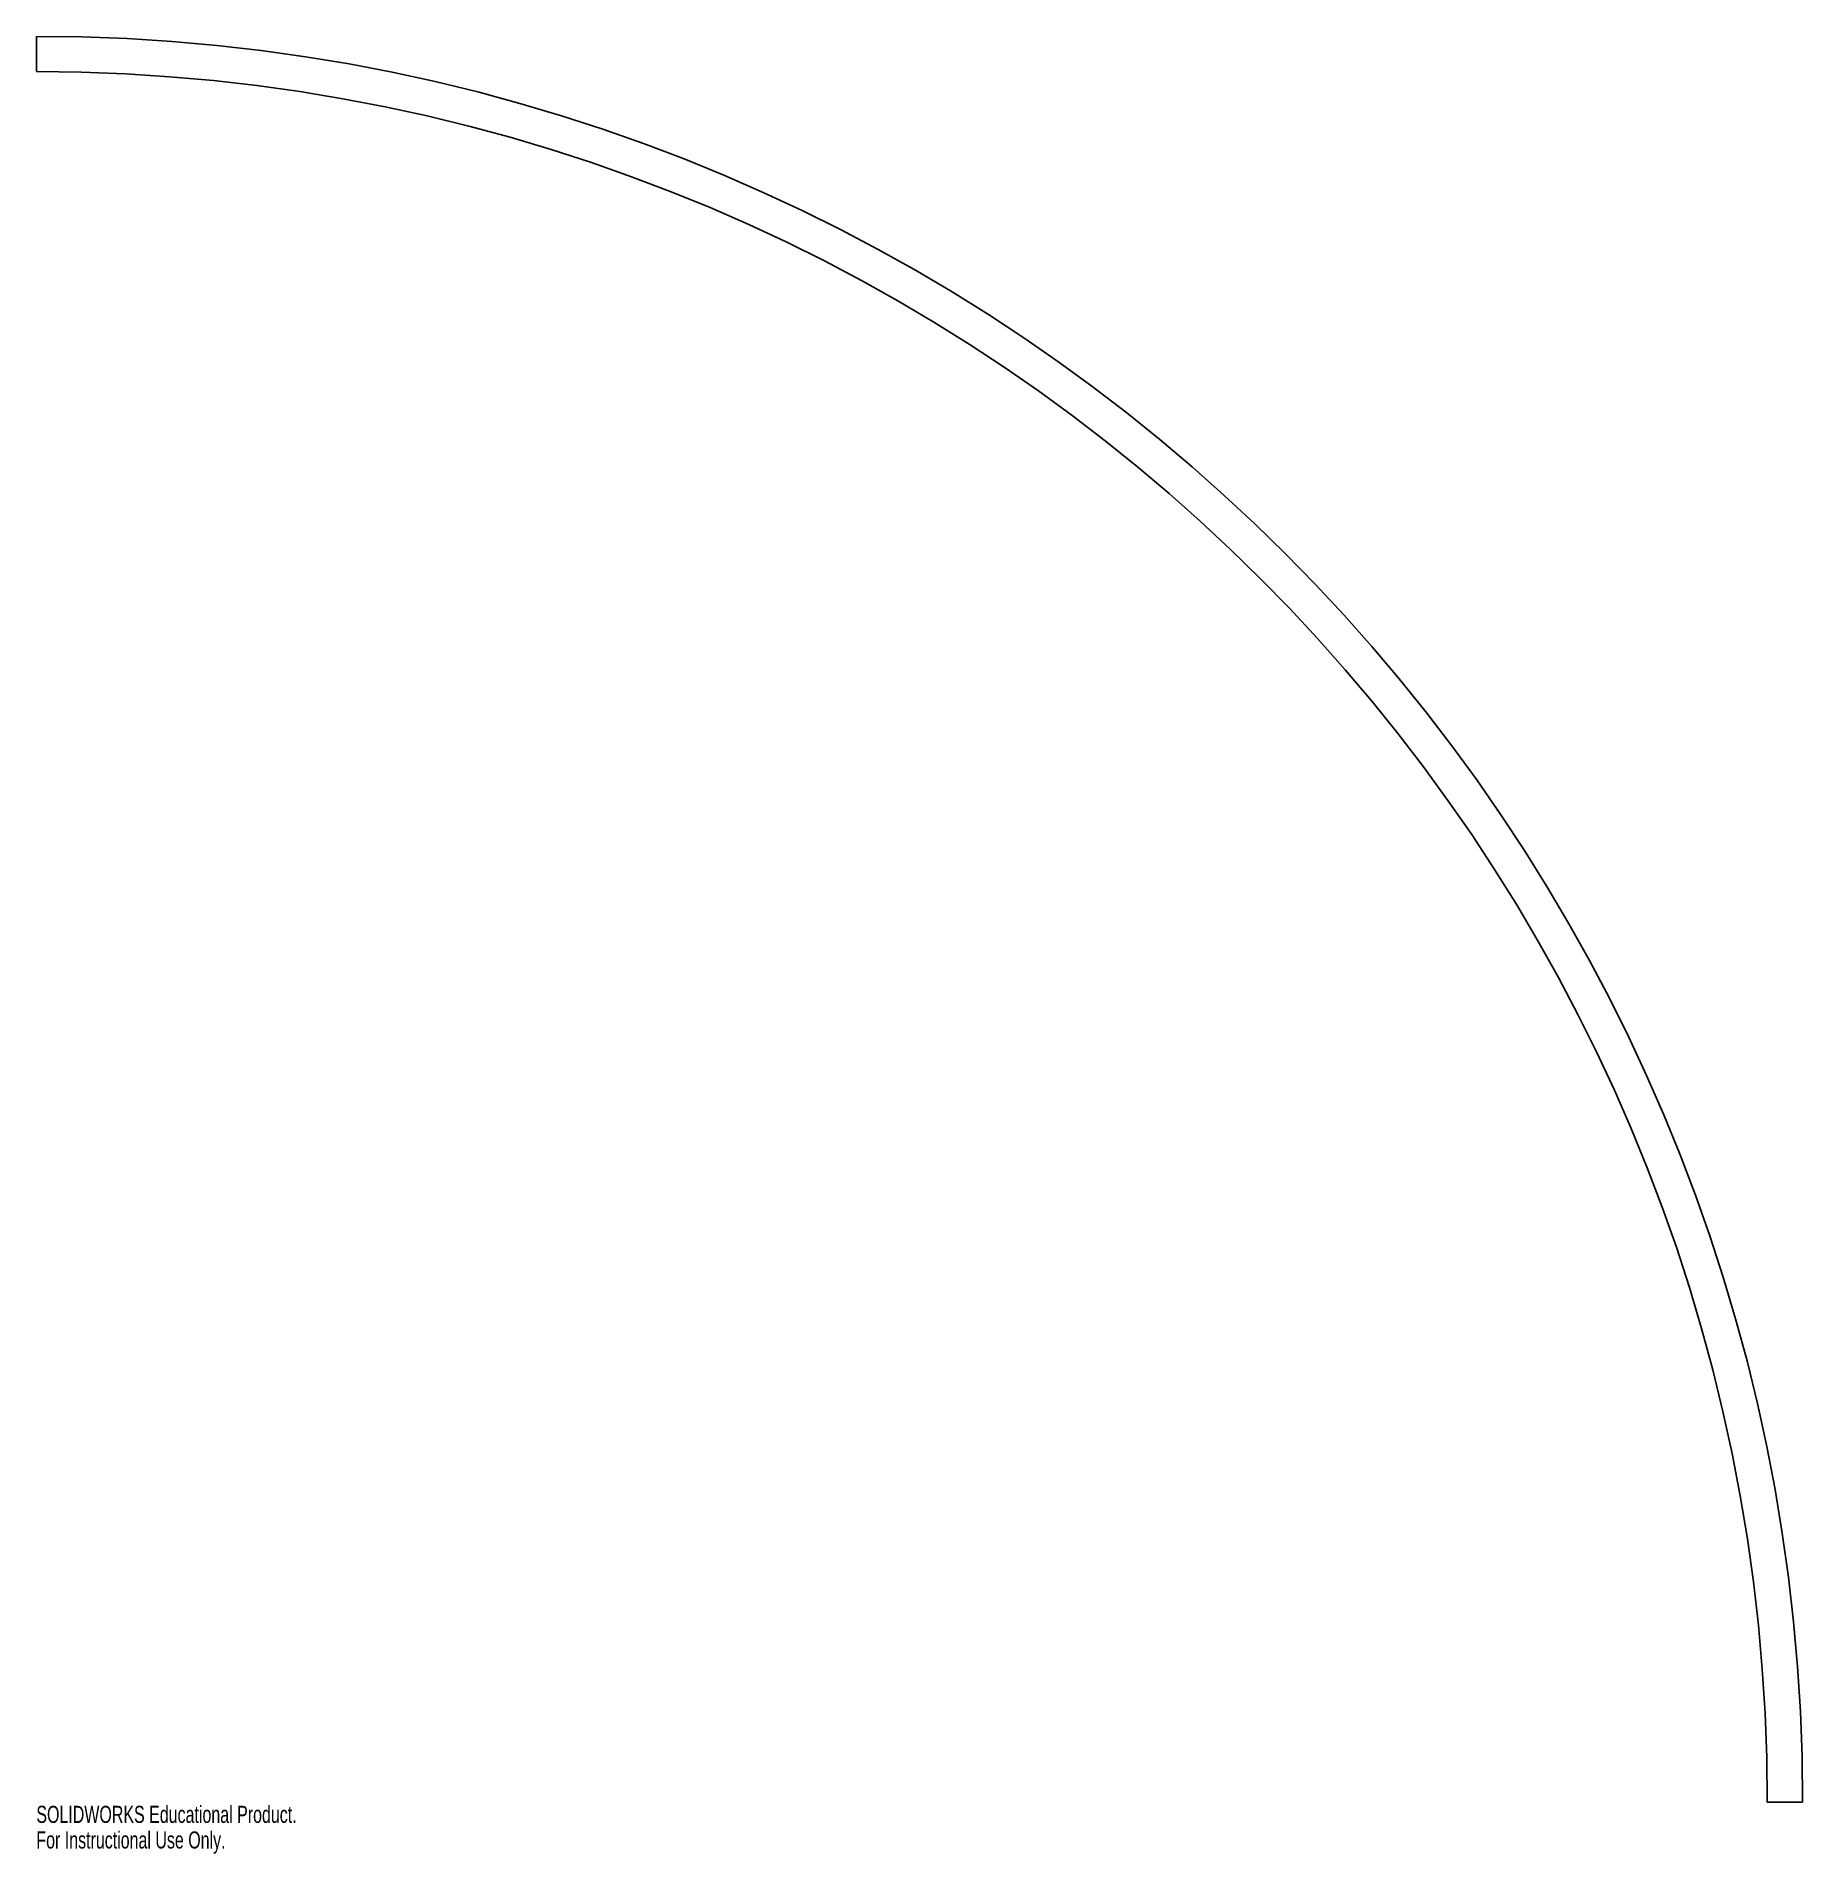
# Model space of a CAD drawing. Header units: millimetres. Extents: x 0 to 0.5, y -0.015 to 0.5.
import ezdxf

# ---------------------------------------------------------------- set-up
doc = ezdxf.new("R2010")
doc.units = ezdxf.units.MM
doc.styles.add('SLDTEXTSTYLE0', font='TXT', dxfattribs={"width": 0.7})

msp = doc.modelspace()

# ---------------------------------------------------------------- linework, layer by layer
at = {"color": 7, "linetype": 'Continuous'}
for p, q in [((0, 0.5), (0, 0.49)), ((0.49, 0), (0.5, 0))]:
    msp.add_line(p, q, dxfattribs=at)
for radius in [0.5, 0.49]:
    msp.add_arc((0, 0), radius, 0, 90, dxfattribs=at)

# ---------------------------------------------------------------- texts
at = {"color": 7, "linetype": 'Continuous', "char_height": 0.0048336, "attachment_point": 1, "style": 'SLDTEXTSTYLE0'}
for s, insert in [('SOLIDWORKS Educational Product.', (0, -0.00102)), ('For Instructional Use Only.', (0, -0.00827))]:
    msp.add_mtext(s, dxfattribs=dict(at, insert=insert))

doc.saveas('drawing.dxf')
